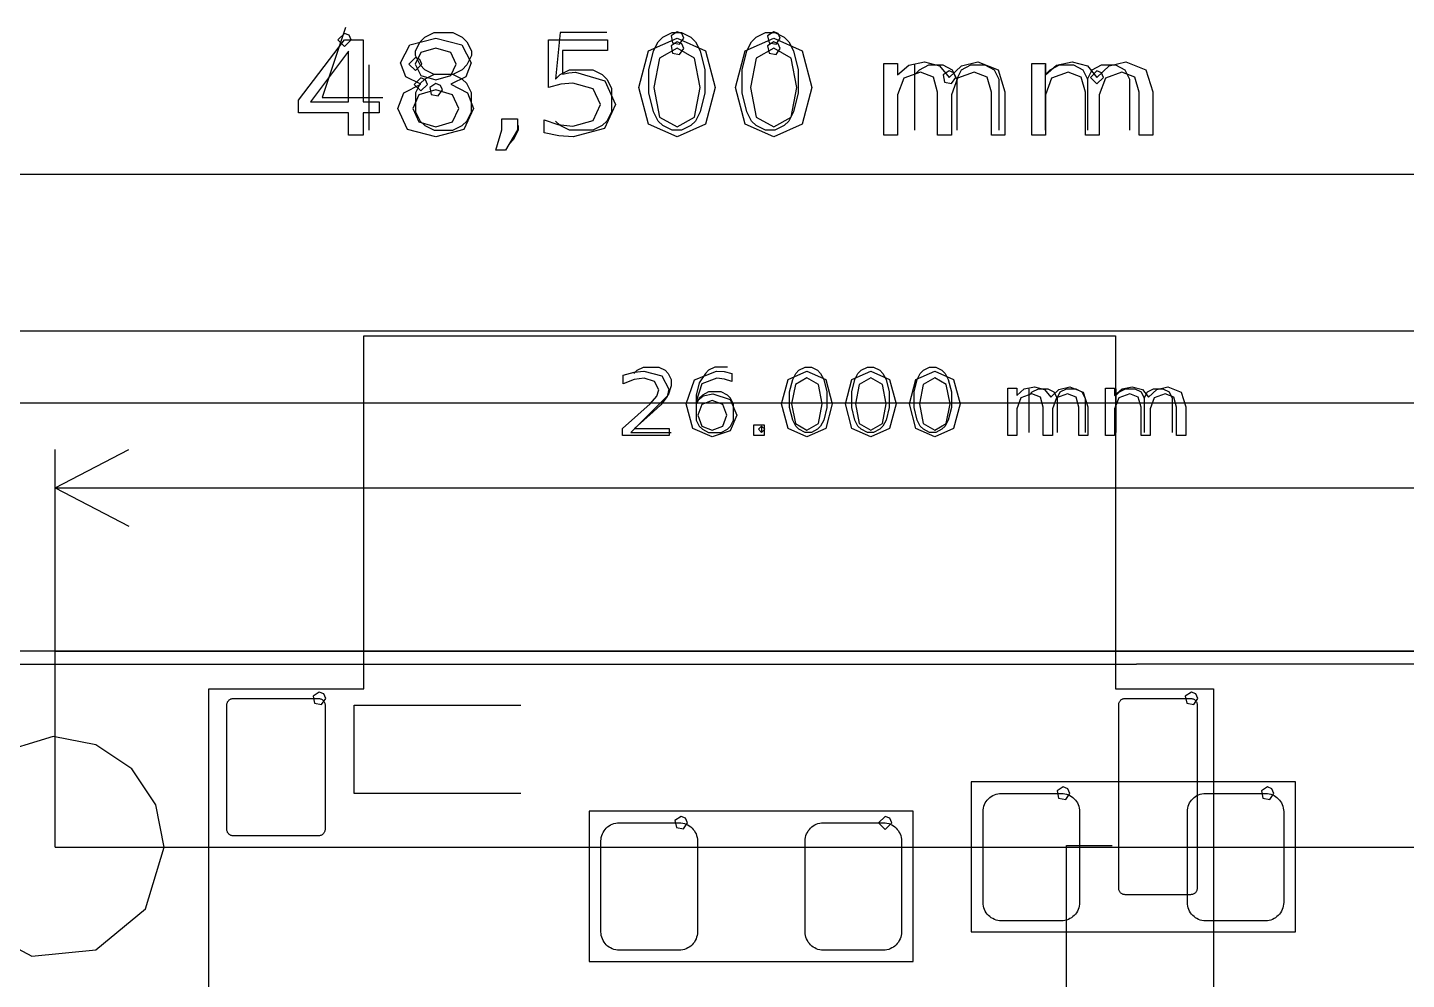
# Model space of a CAD drawing. Extents: x 114 to 258, y 8 to 198.
# Drawn here: x 220.57 to 241.68, y 182.98 to 197.55 of the extents above; entities that cross this region are included whole.
import ezdxf

# ---------------------------------------------------------------- set-up
doc = ezdxf.new("R2010")
doc.units = 0

msp = doc.modelspace()

# ---------------------------------------------------------------- linework, layer by layer
at = {"layer": 'Layer 1', "color": 7}
for points in [[(225.44024, 197.55338), (225.08464, 196.4815)], [(224.71888, 196.44086), (225.42246, 197.36542)], [(225.423984, 197.464252), (225.323984, 197.364252), (225.423984, 197.264252), (225.523984, 197.364252), (225.494695, 197.434962), (225.423984, 197.464252), (225.423984, 197.464252)], [(225.42246, 197.36542), (225.71202, 197.36542)], [(225.71202, 197.36542), (225.71202, 196.41546)], [(226.42322, 197.28922), (226.822, 197.39082)], [(226.51212, 197.19524), (226.58324, 197.33748)], [(226.58324, 197.33748), (226.65436, 197.4086)], [(226.65436, 197.4086), (226.79914, 197.47972)], [(226.79914, 197.47972), (227.08362, 197.47972)], [(226.822, 197.39082), (227.21824, 197.28922)], [(227.08362, 197.47972), (227.22586, 197.4086)], [(227.22586, 197.4086), (227.29698, 197.33748)], [(227.29698, 197.33748), (227.37064, 197.19524)], [(228.5492, 196.6339), (228.5492, 197.36542)], [(228.5492, 197.36542), (229.44836, 197.36542)], [(228.727, 197.47972), (228.65588, 196.76598)], [(229.44074, 197.47972), (228.727, 197.47972)], [(229.44836, 197.36542), (229.44836, 197.20032)], [(230.07828, 197.19778), (230.51516, 197.39082)], [(230.15448, 197.19524), (230.2256, 197.33748)], [(230.2256, 197.33748), (230.29926, 197.4086)], [(230.29926, 197.4086), (230.4415, 197.47972)], [(230.515922, 197.490617), (230.423534, 197.428885), (230.445211, 197.319906), (230.55419, 197.298229), (230.615922, 197.390617), (230.586633, 197.461328), (230.515922, 197.490617), (230.515922, 197.490617)], [(230.515922, 197.334356), (230.423534, 197.272624), (230.445211, 197.163645), (230.55419, 197.141968), (230.615922, 197.234356), (230.586633, 197.305067), (230.515922, 197.334356), (230.515922, 197.334356)], [(230.4415, 197.47972), (230.58374, 197.47972)], [(230.51516, 197.39082), (230.9495, 197.19778)], [(230.58374, 197.47972), (230.72598, 197.4086)], [(230.72598, 197.4086), (230.7971, 197.33748)], [(230.7971, 197.33748), (230.87076, 197.19524)], [(231.55656, 197.19778), (231.99344, 197.39082)], [(231.5845, 197.19524), (231.65562, 197.33748)], [(231.65562, 197.33748), (231.72674, 197.4086)], [(231.72674, 197.4086), (231.86898, 197.47972)], [(231.86898, 197.47972), (232.01376, 197.47972)], [(231.993694, 197.490617), (231.901306, 197.428885), (231.922983, 197.319906), (232.031962, 197.298229), (232.093694, 197.390617), (232.064405, 197.461328), (231.993694, 197.490617), (231.993694, 197.490617)], [(231.993694, 197.334356), (231.901306, 197.272624), (231.922983, 197.163645), (232.031962, 197.141968), (232.093694, 197.234356), (232.064405, 197.305067), (231.993694, 197.334356), (231.993694, 197.334356)], [(231.99344, 197.39082), (232.42778, 197.19778)], [(232.01376, 197.47972), (232.156, 197.4086)], [(232.156, 197.4086), (232.22712, 197.33748)], [(232.22712, 197.33748), (232.29824, 197.19524)], [(225.48342, 197.1927), (224.9043, 196.41546)], [(225.48342, 196.41546), (225.48342, 197.1927)], [(226.28098, 197.0149), (226.42322, 197.28922)], [(226.59086, 197.17238), (226.50704, 196.99458)], [(226.51212, 197.12412), (226.51212, 197.19524)], [(226.58324, 196.98188), (226.51212, 197.12412)], [(226.822, 197.23588), (226.59086, 197.17238)], [(227.0506, 197.17238), (226.822, 197.23588)], [(227.13442, 196.99458), (227.0506, 197.17238)], [(227.21824, 197.28922), (227.36302, 197.0149)], [(227.37064, 197.12412), (227.29698, 196.98188)], [(227.37064, 197.19524), (227.37064, 197.12412)], [(228.76002, 197.20032), (228.76002, 196.84218)], [(229.44836, 197.20032), (228.76002, 197.20032)], [(229.92842, 196.6339), (230.07828, 197.19778)], [(230.08336, 196.90822), (230.15448, 197.19524)], [(230.51516, 197.23588), (230.24846, 197.08602)], [(230.78186, 197.08602), (230.51516, 197.23588)], [(230.87076, 197.19524), (230.94188, 196.90822)], [(230.9495, 197.19778), (231.09936, 196.6339)], [(231.4067, 196.6339), (231.55656, 197.19778)], [(231.51338, 196.90822), (231.5845, 197.19524)], [(231.99344, 197.23588), (231.72674, 197.08602)], [(232.26014, 197.08602), (231.99344, 197.23588)], [(232.29824, 197.19524), (232.36936, 196.90822)], [(232.42778, 197.19778), (232.57764, 196.6339)], [(225.79838, 196.98188), (225.79838, 195.98112)], [(226.36226, 196.80154), (226.28098, 197.0149)], [(226.509326, 197.094123), (226.409326, 196.994123), (226.509326, 196.894123), (226.609326, 196.994123), (226.580037, 197.064834), (226.509326, 197.094123), (226.509326, 197.094123)], [(226.50704, 196.99458), (226.59086, 196.81932)], [(226.65436, 196.90822), (226.58324, 196.98188)], [(227.0506, 196.81932), (227.13442, 196.99458)], [(227.29698, 196.98188), (227.22586, 196.90822)], [(227.36302, 197.0149), (227.2792, 196.80154)], [(230.24846, 197.08602), (230.15956, 196.6339)], [(230.87076, 196.6339), (230.78186, 197.08602)], [(231.72674, 197.08602), (231.63784, 196.6339)], [(232.34904, 196.6339), (232.26014, 197.08602)], [(233.68, 197.0022), (233.89082, 197.0022)], [(233.68, 195.90746), (233.68, 197.0022)], [(233.89082, 197.0022), (233.89082, 196.83202)], [(233.89082, 196.83202), (234.061, 196.97934)], [(234.061, 196.97934), (234.29976, 197.0276)], [(234.15498, 195.98112), (234.15498, 196.98188)], [(234.2261, 196.90822), (234.37088, 196.98188)], [(234.29976, 197.0276), (234.53344, 196.96664)], [(234.37088, 196.98188), (234.58424, 196.98188)], [(234.53344, 196.96664), (234.67822, 196.79138)], [(234.58424, 196.98188), (234.72648, 196.90822)], [(234.67822, 196.79138), (234.86618, 196.96918)], [(234.86618, 196.96918), (235.12018, 197.0276)], [(234.86872, 196.90822), (235.0135, 196.98188)], [(235.0135, 196.98188), (235.22686, 196.98188)], [(235.12018, 197.0276), (235.42752, 196.90822)], [(235.22686, 196.98188), (235.3691, 196.90822)], [(235.94314, 197.0022), (236.15396, 197.0022)], [(235.94314, 195.90746), (235.94314, 197.0022)], [(236.15396, 197.0022), (236.15396, 196.83202)], [(236.15396, 196.83202), (236.32414, 196.97934)], [(236.1565, 195.98112), (236.1565, 196.98188)], [(236.22762, 196.90822), (236.36986, 196.98188)], [(236.32414, 196.97934), (236.56036, 197.0276)], [(236.36986, 196.98188), (236.58322, 196.98188)], [(236.56036, 197.0276), (236.79658, 196.96664)], [(236.58322, 196.98188), (236.728, 196.90822)], [(236.79658, 196.96664), (236.94136, 196.79138)], [(236.87024, 196.90822), (237.01248, 196.98188)], [(236.94136, 196.79138), (237.12678, 196.96918)], [(237.01248, 196.98188), (237.22584, 196.98188)], [(237.12678, 196.96918), (237.38332, 197.0276)], [(237.22584, 196.98188), (237.37062, 196.90822)], [(237.38332, 197.0276), (237.69066, 196.90822)], [(226.59086, 196.6847), (226.36226, 196.80154)], [(226.593146, 196.782617), (226.493146, 196.682617), (226.593146, 196.582617), (226.693146, 196.682617), (226.663857, 196.753328), (226.593146, 196.782617), (226.593146, 196.782617)], [(226.65436, 196.76598), (226.58324, 196.69486)], [(226.59086, 196.81932), (226.822, 196.75582)], [(226.79914, 196.8371), (226.65436, 196.90822)], [(226.79914, 196.8371), (226.65436, 196.76598)], [(226.822254, 196.698619), (226.729866, 196.636888), (226.751543, 196.527909), (226.860522, 196.506231), (226.922254, 196.598619), (226.892965, 196.66933), (226.822254, 196.698619), (226.822254, 196.698619)], [(227.08362, 196.8371), (226.79914, 196.8371)], [(226.822, 196.75582), (227.0506, 196.81932)], [(227.2792, 196.80154), (227.0506, 196.6847)], [(227.22586, 196.90822), (227.08362, 196.8371)], [(227.22586, 196.76598), (227.08362, 196.8371)], [(227.29698, 196.69486), (227.22586, 196.76598)], [(228.65588, 196.76598), (228.727, 196.8371)], [(228.727, 196.8371), (228.86924, 196.90822)], [(228.92004, 196.70502), (228.73462, 196.68724)], [(228.76002, 196.84218), (228.85908, 196.8625)], [(228.85908, 196.8625), (228.95814, 196.87012)], [(228.86924, 196.90822), (229.22738, 196.90822)], [(229.22992, 196.61612), (228.92004, 196.70502)], [(228.95814, 196.87012), (229.40772, 196.73804)], [(229.22738, 196.90822), (229.36962, 196.8371)], [(229.36962, 196.8371), (229.44074, 196.76598)], [(229.40772, 196.73804), (229.57282, 196.37482)], [(229.44074, 196.76598), (229.51186, 196.62374)], [(230.08336, 196.55262), (230.08336, 196.90822)], [(230.94188, 196.90822), (230.94188, 196.55262)], [(231.51338, 196.55262), (231.51338, 196.90822)], [(232.36936, 196.90822), (232.36936, 196.55262)], [(233.9848, 196.77868), (233.89082, 196.52468)], [(234.2388, 196.87012), (233.9848, 196.77868)], [(234.15498, 196.8371), (234.2261, 196.90822)], [(234.43946, 196.79646), (234.2388, 196.87012)], [(234.50296, 196.56278), (234.43946, 196.79646)], [(234.679236, 196.890034), (234.586848, 196.828302), (234.608525, 196.719323), (234.717504, 196.697646), (234.779236, 196.790034), (234.749947, 196.860745), (234.679236, 196.890034), (234.679236, 196.890034)], [(234.80776, 196.77868), (234.71378, 196.52468)], [(234.72648, 196.90822), (234.7976, 196.76598)], [(234.7976, 196.76598), (234.86872, 196.90822)], [(234.7976, 196.76598), (234.7976, 195.98112)], [(235.0643, 196.87012), (234.80776, 196.77868)], [(235.25988, 196.79646), (235.0643, 196.87012)], [(235.32592, 196.56278), (235.25988, 196.79646)], [(235.3691, 196.90822), (235.44022, 196.76598)], [(235.42752, 196.90822), (235.5342, 196.56786)], [(235.44022, 196.76598), (235.44022, 195.98112)], [(236.24794, 196.77868), (236.15396, 196.52468)], [(236.1565, 196.8371), (236.22762, 196.90822)], [(236.50194, 196.87012), (236.24794, 196.77868)], [(236.70006, 196.79646), (236.50194, 196.87012)], [(236.7661, 196.56278), (236.70006, 196.79646)], [(236.728, 196.90822), (236.79912, 196.76598)], [(236.79912, 196.76598), (236.87024, 196.90822)], [(236.79912, 196.76598), (236.79912, 195.98112)], [(236.941614, 196.890034), (236.841614, 196.790034), (236.941614, 196.690034), (237.041614, 196.790034), (237.012325, 196.860745), (236.941614, 196.890034), (236.941614, 196.890034)], [(237.0709, 196.77868), (236.97438, 196.52468)], [(237.3249, 196.87012), (237.0709, 196.77868)], [(237.52302, 196.79646), (237.3249, 196.87012)], [(237.37062, 196.90822), (237.44174, 196.76598)], [(237.44174, 196.76598), (237.44174, 195.98112)], [(237.58906, 196.56278), (237.52302, 196.79646)], [(237.69066, 196.90822), (237.79734, 196.56786)], [(226.24034, 196.3164), (226.33432, 196.55516)], [(226.33432, 196.55516), (226.59086, 196.6847)], [(226.56292, 196.52468), (226.47148, 196.3164)], [(226.58324, 196.69486), (226.51212, 196.55262)], [(226.51212, 196.55262), (226.51212, 196.2656)], [(226.822, 196.60088), (226.56292, 196.52468)], [(227.07854, 196.52468), (226.822, 196.60088)], [(227.0506, 196.6847), (227.30968, 196.55516)], [(227.17252, 196.3164), (227.07854, 196.52468)], [(227.37064, 196.55262), (227.29698, 196.69486)], [(227.30968, 196.55516), (227.40112, 196.3164)], [(227.37064, 196.2656), (227.37064, 196.55262)], [(228.73462, 196.68724), (228.5492, 196.6339)], [(229.34422, 196.37482), (229.22992, 196.61612)], [(229.51186, 196.62374), (229.51186, 196.2656)], [(230.07828, 196.07256), (229.92842, 196.6339)], [(230.15448, 196.2656), (230.08336, 196.55262)], [(230.15956, 196.6339), (230.24846, 196.18432)], [(230.78186, 196.18432), (230.87076, 196.6339)], [(230.94188, 196.55262), (230.87076, 196.2656)], [(231.09936, 196.6339), (230.9495, 196.07256)], [(231.55656, 196.07256), (231.4067, 196.6339)], [(231.5845, 196.2656), (231.51338, 196.55262)], [(231.63784, 196.6339), (231.72674, 196.18432)], [(232.26014, 196.18432), (232.34904, 196.6339)], [(232.36936, 196.55262), (232.29824, 196.2656)], [(232.57764, 196.6339), (232.42778, 196.07256)], [(233.89082, 196.52468), (233.89082, 195.90746)], [(234.50296, 195.90746), (234.50296, 196.56278)], [(234.71378, 196.52468), (234.71378, 195.90746)], [(235.32592, 195.90746), (235.32592, 196.56278)], [(235.5342, 196.56786), (235.5342, 195.90746)], [(236.15396, 196.52468), (236.15396, 195.90746)], [(236.7661, 195.90746), (236.7661, 196.56278)], [(236.97438, 196.52468), (236.97438, 195.90746)], [(237.58906, 195.90746), (237.58906, 196.56278)], [(237.79734, 196.56786), (237.79734, 195.90746)], [(224.71888, 196.25036), (224.71888, 196.44086)], [(224.9043, 196.41546), (225.48342, 196.41546)], [(225.08464, 196.4815), (226.01174, 196.4815)], [(225.71202, 196.41546), (225.95332, 196.41546)], [(225.95332, 196.41546), (225.95332, 196.25036)], [(226.3902, 195.99128), (226.24034, 196.3164)], [(226.47148, 196.3164), (226.56292, 196.11066)], [(227.07854, 196.11066), (227.17252, 196.3164)], [(227.40112, 196.3164), (227.25126, 195.99128)], [(229.22992, 196.13352), (229.34422, 196.37482)], [(229.57282, 196.37482), (229.40264, 196.00906)], [(225.48342, 196.25036), (224.71888, 196.25036)], [(225.48342, 195.90746), (225.48342, 196.25036)], [(225.71202, 196.25036), (225.71202, 195.90746)], [(225.95332, 196.25036), (225.71202, 196.25036)], [(226.51212, 196.2656), (226.58324, 196.12336)], [(226.56292, 196.11066), (226.822, 196.03446)], [(226.58324, 196.12336), (226.65436, 196.05224)], [(226.822, 196.03446), (227.07854, 196.11066)], [(227.22586, 196.05224), (227.29698, 196.12336)], [(227.29698, 196.12336), (227.37064, 196.2656)], [(227.83292, 195.98874), (227.83292, 196.15638)], [(227.83292, 196.15638), (228.07168, 196.15638)], [(228.07168, 196.15638), (228.07168, 195.98874)], [(228.47808, 196.14114), (228.6889, 196.06748)], [(228.47808, 195.94048), (228.47808, 196.14114)], [(228.727, 196.05224), (228.65588, 196.12336)], [(228.6889, 196.06748), (228.92004, 196.04462)], [(228.92004, 196.04462), (229.22992, 196.13352)], [(229.44074, 196.12336), (229.36962, 196.05224)], [(229.51186, 196.2656), (229.44074, 196.12336)], [(230.51516, 195.87952), (230.07828, 196.07256)], [(230.2256, 196.12336), (230.15448, 196.2656)], [(230.29926, 196.05224), (230.2256, 196.12336)], [(230.24846, 196.18432), (230.51516, 196.03446)], [(230.51516, 196.03446), (230.78186, 196.18432)], [(230.9495, 196.07256), (230.51516, 195.87952)], [(230.7971, 196.12336), (230.72598, 196.05224)], [(230.87076, 196.2656), (230.7971, 196.12336)], [(231.99344, 195.87952), (231.55656, 196.07256)], [(231.65562, 196.12336), (231.5845, 196.2656)], [(231.72674, 196.05224), (231.65562, 196.12336)], [(231.72674, 196.18432), (231.99344, 196.03446)], [(231.99344, 196.03446), (232.26014, 196.18432)], [(232.42778, 196.07256), (231.99344, 195.87952)], [(232.22712, 196.12336), (232.156, 196.05224)], [(232.29824, 196.2656), (232.22712, 196.12336)], [(225.71202, 195.90746), (225.48342, 195.90746)], [(226.822, 195.87952), (226.3902, 195.99128)], [(226.65436, 196.05224), (226.79914, 195.98112)], [(226.79914, 195.98112), (227.08362, 195.98112)], [(227.25126, 195.99128), (226.822, 195.87952)], [(227.08362, 195.98112), (227.22586, 196.05224)], [(227.73894, 195.67632), (227.83292, 195.98874)], [(228.07168, 195.98874), (227.88626, 195.67632)], [(228.08438, 195.98112), (228.01326, 195.83888)], [(228.08438, 196.05224), (228.08438, 195.98112)], [(228.70668, 195.89476), (228.47808, 195.94048)], [(228.92258, 195.87952), (228.70668, 195.89476)], [(228.86924, 195.98112), (228.727, 196.05224)], [(229.22738, 195.98112), (228.86924, 195.98112)], [(229.40264, 196.00906), (228.92258, 195.87952)], [(229.36962, 196.05224), (229.22738, 195.98112)], [(230.4415, 195.98112), (230.29926, 196.05224)], [(230.58374, 195.98112), (230.4415, 195.98112)], [(230.72598, 196.05224), (230.58374, 195.98112)], [(231.86898, 195.98112), (231.72674, 196.05224)], [(232.01376, 195.98112), (231.86898, 195.98112)], [(232.156, 196.05224), (232.01376, 195.98112)], [(233.89082, 195.90746), (233.68, 195.90746)], [(234.71378, 195.90746), (234.50296, 195.90746)], [(235.5342, 195.90746), (235.32592, 195.90746)], [(236.15396, 195.90746), (235.94314, 195.90746)], [(236.97438, 195.90746), (236.7661, 195.90746)], [(237.79734, 195.90746), (237.58906, 195.90746)], [(227.88626, 195.67632), (227.73894, 195.67632)], [(228.01326, 195.83888), (227.94214, 195.76522)], [(207.0481, 195.31056), (255.5494, 195.31056)], [(246.99976, 192.90772), (165.99916, 192.90772)], [(225.72218, 187.43402), (225.72218, 192.83406)], [(225.72218, 192.83406), (237.2233, 192.83406)], [(237.2233, 192.83406), (237.2233, 187.43402)], [(229.864166, 191.417688), (230.393298, 191.417688), (230.393298, 191.307011), (229.681781, 191.307011), (229.681781, 191.417688), (229.916703, 191.625371), (230.104338, 191.79399), (230.205661, 191.913782), (230.234935, 192.010787), (230.171887, 192.137089), (230.009019, 192.185917), (229.858161, 192.164433), (229.689287, 192.099329), (229.689287, 192.232141), (229.860412, 192.280318), (230.006017, 192.296594), (230.283718, 192.221073), (230.387294, 192.019251), (230.361025, 191.905318), (230.267208, 191.779016), (230.147871, 191.669641), (229.864166, 191.417688), (229.864166, 191.417688)], [(229.85476, 192.26002), (229.90302, 192.30828), (229.99954, 192.35654), (230.23576, 192.35654), (230.33228, 192.30828), (230.38054, 192.26002), (230.42626, 192.16604), (230.42626, 192.06952), (230.38054, 191.92728), (229.80904, 191.35578), (230.42626, 191.35578)], [(231.355496, 192.257532), (231.355496, 192.13774), (231.239913, 192.173547), (231.12508, 192.185917), (230.895413, 192.098027), (230.805347, 191.832402), (230.916427, 191.91899), (231.063533, 191.949589), (231.329977, 191.860396), (231.4283, 191.61886), (231.326225, 191.378626), (231.054529, 191.288131), (230.757313, 191.417037), (230.654487, 191.792037), (230.78058, 192.159224), (231.119075, 192.296594), (231.233909, 192.286828), (231.355496, 192.257532), (231.355496, 192.257532)], [(231.28478, 192.35654), (231.09428, 192.35654), (230.99776, 192.30828), (230.95204, 192.26002), (230.85552, 192.11778), (230.80726, 191.92728), (230.80726, 191.54628), (230.85552, 191.4523), (230.90378, 191.40404), (230.99776, 191.35578), (231.18826, 191.35578), (231.28478, 191.40404), (231.33304, 191.4523), (231.37876, 191.54628), (231.37876, 191.78504), (231.33304, 191.87902), (231.28478, 191.92728), (231.18826, 191.97554), (230.99776, 191.97554), (230.90378, 191.92728), (230.85552, 191.87902), (230.80726, 191.78504)], [(232.502329, 192.296594), (232.789786, 192.167037), (232.88961, 191.792037), (232.789786, 191.417037), (232.502329, 191.288131), (232.21412, 191.417037), (232.115048, 191.792037), (232.21412, 192.167037), (232.502329, 192.296594), (232.502329, 192.296594)], [(232.47604, 192.35654), (232.57002, 192.35654), (232.66654, 192.30828), (232.71226, 192.26002), (232.76052, 192.16604), (232.80878, 191.97554), (232.80878, 191.73678), (232.76052, 191.54628), (232.71226, 191.4523), (232.66654, 191.40404), (232.57002, 191.35578), (232.47604, 191.35578), (232.37952, 191.40404), (232.33126, 191.4523), (232.28554, 191.54628), (232.23728, 191.73678), (232.23728, 191.97554), (232.28554, 192.16604), (232.33126, 192.26002), (232.37952, 192.30828), (232.47604, 192.35654)], [(233.480287, 192.296594), (233.767747, 192.167037), (233.867569, 191.792037), (233.767747, 191.417037), (233.480287, 191.288131), (233.192079, 191.417037), (233.093006, 191.792037), (233.192079, 192.167037), (233.480287, 192.296594), (233.480287, 192.296594)], [(233.42854, 192.35654), (233.52252, 192.35654), (233.61904, 192.30828), (233.66476, 192.26002), (233.71302, 192.16604), (233.76128, 191.97554), (233.76128, 191.73678), (233.71302, 191.54628), (233.66476, 191.4523), (233.61904, 191.40404), (233.52252, 191.35578), (233.42854, 191.35578), (233.33202, 191.40404), (233.28376, 191.4523), (233.23804, 191.54628), (233.18978, 191.73678), (233.18978, 191.97554), (233.23804, 192.16604), (233.28376, 192.26002), (233.33202, 192.30828), (233.42854, 192.35654)], [(234.458248, 192.296594), (234.745705, 192.167037), (234.84553, 191.792037), (234.745705, 191.417037), (234.458248, 191.288131), (234.17004, 191.417037), (234.070967, 191.792037), (234.17004, 192.167037), (234.458248, 192.296594), (234.458248, 192.296594)], [(234.3785, 192.35654), (234.47502, 192.35654), (234.569, 192.30828), (234.61726, 192.26002), (234.66552, 192.16604), (234.71378, 191.97554), (234.71378, 191.73678), (234.66552, 191.54628), (234.61726, 191.4523), (234.569, 191.40404), (234.47502, 191.35578), (234.3785, 191.35578), (234.28452, 191.40404), (234.23626, 191.4523), (234.188, 191.54628), (234.14228, 191.73678), (234.14228, 191.97554), (234.188, 192.16604), (234.23626, 192.26002), (234.28452, 192.30828), (234.3785, 192.35654)], [(232.502329, 192.192428), (232.325951, 192.092167), (232.267407, 191.792037), (232.325951, 191.491907), (232.502329, 191.392298), (232.678707, 191.491907), (232.738, 191.792037), (232.678707, 192.092167), (232.502329, 192.192428), (232.502329, 192.192428)], [(233.480287, 192.192428), (233.30391, 192.092167), (233.245368, 191.792037), (233.30391, 191.491907), (233.480287, 191.392298), (233.656665, 191.491907), (233.715959, 191.792037), (233.656665, 192.092167), (233.480287, 192.192428), (233.480287, 192.192428)], [(234.458248, 192.192428), (234.281871, 192.092167), (234.223326, 191.792037), (234.281871, 191.491907), (234.458248, 191.392298), (234.634626, 191.491907), (234.69392, 191.792037), (234.634626, 192.092167), (234.458248, 192.192428), (234.458248, 192.192428)], [(231.054529, 191.845423), (230.892411, 191.784876), (230.833117, 191.61886), (230.892411, 191.452845), (231.054529, 191.392298), (231.215895, 191.452845), (231.275938, 191.61886), (231.215895, 191.784876), (231.054529, 191.845423), (231.054529, 191.845423)], [(236.235537, 191.896204), (236.359377, 192.015344), (236.529001, 192.053756), (236.731647, 191.973678), (236.802948, 191.747115), (236.802948, 191.307011), (236.664099, 191.307011), (236.664099, 191.743209), (236.621317, 191.898808), (236.490723, 191.949589), (236.3211, 191.88774), (236.258804, 191.719121), (236.258804, 191.307011), (236.119954, 191.307011), (236.119954, 191.743209), (236.077173, 191.898808), (235.945075, 191.949589), (235.776955, 191.887089), (235.714659, 191.719121), (235.714659, 191.307011), (235.575808, 191.307011), (235.575808, 192.036178), (235.714659, 192.036178), (235.714659, 191.922896), (235.827992, 192.021855), (235.984854, 192.053756), (236.140219, 192.013391), (236.235537, 191.896204), (236.235537, 191.896204)], [(235.9025, 191.35578), (235.9025, 192.0238)], [(235.9025, 191.92728), (235.95076, 191.97554), (236.04728, 192.0238), (236.18952, 192.0238), (236.2835, 191.97554), (236.33176, 191.87902), (236.33176, 191.35578)], [(236.33176, 191.87902), (236.38002, 191.97554), (236.474, 192.0238), (236.61878, 192.0238), (236.71276, 191.97554), (236.76102, 191.87902), (236.76102, 191.35578)], [(237.732872, 191.896204), (237.856712, 192.015344), (238.026336, 192.053756), (238.228983, 191.973678), (238.300285, 191.747115), (238.300285, 191.307011), (238.161434, 191.307011), (238.161434, 191.743209), (238.118653, 191.898808), (237.988058, 191.949589), (237.818435, 191.88774), (237.756141, 191.719121), (237.756141, 191.307011), (237.61729, 191.307011), (237.61729, 191.743209), (237.574508, 191.898808), (237.442413, 191.949589), (237.274291, 191.887089), (237.211994, 191.719121), (237.211994, 191.307011), (237.073145, 191.307011), (237.073145, 192.036178), (237.211994, 192.036178), (237.211994, 191.922896), (237.325327, 192.021855), (237.482192, 192.053756), (237.637554, 192.013391), (237.732872, 191.896204), (237.732872, 191.896204)], [(237.236, 191.35578), (237.236, 192.0238)], [(237.236, 191.92728), (237.28426, 191.97554), (237.38078, 192.0238), (237.52302, 192.0238), (237.617, 191.97554), (237.66526, 191.87902), (237.66526, 191.35578)], [(237.66526, 191.87902), (237.71352, 191.97554), (237.8075, 192.0238), (237.95228, 192.0238), (238.04626, 191.97554), (238.09452, 191.87902), (238.09452, 191.35578)], [(113.54816, 191.81044), (256.54762, 191.81044)], [(231.689488, 191.472376), (231.847855, 191.472376), (231.847855, 191.307011), (231.689488, 191.307011), (231.689488, 191.472376)], [(231.80802, 191.4523), (231.85628, 191.40404), (231.80802, 191.35578), (231.75976, 191.40404), (231.80802, 191.4523), (231.80802, 191.35578)], [(220.99778, 185.00832), (220.99778, 191.09416)], [(220.99778, 190.50742), (222.12554, 191.09416)], [(220.99778, 190.50742), (246.99976, 190.50742)], [(220.99778, 190.50742), (222.12554, 189.92068)], [(244.99824, 188.00806), (167.99814, 188.00806)], [(220.99778, 188.00806), (256.48412, 188.00806)], [(136.54786, 187.80994), (237.54842, 187.80994)], [(256.54762, 187.80994), (237.54842, 187.80994)], [(223.34728, 170.13408), (223.34728, 187.43402)], [(223.34728, 187.43402), (225.72218, 187.43402)], [(237.2233, 187.43402), (238.72444, 187.43402)], [(238.72444, 187.43402), (238.72444, 170.13408)], [(223.62414, 187.20288), (223.62668, 187.21304)], [(223.62414, 187.19272), (223.62414, 187.20288)], [(223.62668, 187.21304), (223.63176, 187.22066)], [(223.63176, 187.22066), (223.6343, 187.23082)], [(223.6343, 187.23082), (223.63938, 187.23844)], [(223.63938, 187.23844), (223.647, 187.24606)], [(223.647, 187.24606), (223.65208, 187.25368)], [(223.65208, 187.25368), (223.6597, 187.2613)], [(223.6597, 187.2613), (223.66732, 187.26638)], [(223.66732, 187.26638), (223.67748, 187.27146)], [(223.67748, 187.27146), (223.6851, 187.27654)], [(223.6851, 187.27654), (223.69526, 187.27908)], [(223.69526, 187.27908), (223.70542, 187.28162)], [(223.70542, 187.28162), (223.71558, 187.28416)], [(223.71558, 187.28416), (223.72574, 187.28416)], [(223.72574, 187.28416), (225.02622, 187.28416)], [(225.03638, 187.382738), (224.943992, 187.321006), (224.965669, 187.212027), (225.074648, 187.19035), (225.13638, 187.282738), (225.107091, 187.353448), (225.03638, 187.382738), (225.03638, 187.382738)], [(225.02622, 187.28416), (225.03638, 187.28416)], [(225.03638, 187.28416), (225.044, 187.28162)], [(225.044, 187.28162), (225.05416, 187.27908)], [(225.05416, 187.27908), (225.06432, 187.27654)], [(225.06432, 187.27654), (225.07448, 187.27146)], [(225.07448, 187.27146), (225.0821, 187.26638)], [(225.0821, 187.26638), (225.08972, 187.2613)], [(225.08972, 187.2613), (225.09734, 187.25368)], [(225.09734, 187.25368), (225.10496, 187.24606)], [(225.10496, 187.24606), (225.11004, 187.23844)], [(225.11004, 187.23844), (225.11512, 187.23082)], [(225.11512, 187.23082), (225.1202, 187.22066)], [(225.1202, 187.22066), (225.12274, 187.21304)], [(225.12274, 187.21304), (225.12528, 187.20288)], [(225.12528, 187.20288), (225.12782, 187.19272)], [(237.2741, 187.20288), (237.27664, 187.21304)], [(237.2741, 187.19272), (237.2741, 187.20288)], [(237.27664, 187.21304), (237.28172, 187.22066)], [(237.28172, 187.22066), (237.28426, 187.23082)], [(237.28426, 187.23082), (237.28934, 187.23844)], [(237.28934, 187.23844), (237.29696, 187.24606)], [(237.29696, 187.24606), (237.30204, 187.25368)], [(237.30204, 187.25368), (237.30966, 187.2613)], [(237.30966, 187.2613), (237.31728, 187.26638)], [(237.31728, 187.26638), (237.32744, 187.27146)], [(237.32744, 187.27146), (237.33506, 187.27654)], [(237.33506, 187.27654), (237.34522, 187.27908)], [(237.34522, 187.27908), (237.35538, 187.28162)], [(237.35538, 187.28162), (237.36554, 187.28416)], [(237.36554, 187.28416), (237.3757, 187.28416)], [(237.3757, 187.28416), (238.37392, 187.28416)], [(238.386366, 187.382738), (238.293978, 187.321006), (238.315655, 187.212027), (238.424634, 187.19035), (238.486366, 187.282738), (238.457077, 187.353448), (238.386366, 187.382738), (238.386366, 187.382738)], [(238.37392, 187.28416), (238.38408, 187.28416)], [(238.38408, 187.28416), (238.39424, 187.28162)], [(238.39424, 187.28162), (238.4044, 187.27908)], [(238.4044, 187.27908), (238.41456, 187.27654)], [(238.41456, 187.27654), (238.42218, 187.27146)], [(238.42218, 187.27146), (238.43234, 187.26638)], [(238.43234, 187.26638), (238.43996, 187.2613)], [(238.43996, 187.2613), (238.44758, 187.25368)], [(238.44758, 187.25368), (238.4552, 187.24606)], [(238.4552, 187.24606), (238.46028, 187.23844)], [(238.46028, 187.23844), (238.46536, 187.23082)], [(238.46536, 187.23082), (238.47044, 187.22066)], [(238.47044, 187.22066), (238.47298, 187.21304)], [(238.47298, 187.21304), (238.47552, 187.20288)], [(238.47552, 187.20288), (238.47552, 187.19272)], [(223.62414, 187.18256), (223.62414, 187.19272)], [(223.62414, 185.28264), (223.62414, 187.18256)], [(225.12782, 187.19272), (225.12782, 187.18256)], [(225.12782, 187.18256), (225.12782, 185.28264)], [(225.57486, 187.18256), (228.12502, 187.18256)], [(225.57486, 185.83128), (225.57486, 187.18256)], [(237.2741, 187.18256), (237.2741, 187.19272)], [(237.2741, 184.38348), (237.2741, 187.18256)], [(238.47552, 187.19272), (238.47806, 187.18256)], [(238.47806, 187.18256), (238.47806, 184.38348)], [(220.967808, 186.704791), (220.024565, 186.418662), (219.399253, 185.656716), (219.302639, 184.675776), (219.767288, 183.806479), (220.636585, 183.34183), (221.617525, 183.438444), (222.37947, 184.063757), (222.6656, 185.006999), (222.536363, 185.656716), (222.168328, 186.207519), (221.617525, 186.575554), (220.967808, 186.704791), (220.967808, 186.704791)], [(239.9792, 186.00908), (235.01858, 186.00908)], [(235.01858, 186.00908), (235.01858, 183.71038)], [(239.9792, 183.71038), (239.9792, 186.00908)], [(228.12502, 185.83128), (225.57486, 185.83128)], [(235.24718, 185.70936), (235.26242, 185.72968)], [(235.26242, 185.72968), (235.28274, 185.75)], [(235.28274, 185.75), (235.30306, 185.77032)], [(235.30306, 185.77032), (235.32338, 185.78556)], [(235.32338, 185.78556), (235.34624, 185.8008)], [(235.34624, 185.8008), (235.37164, 185.81096)], [(235.37164, 185.81096), (235.39704, 185.82112)], [(235.39704, 185.82112), (235.42498, 185.8262)], [(235.42498, 185.8262), (235.45038, 185.83128)], [(235.45038, 185.83128), (235.47832, 185.83128)], [(235.47832, 185.83128), (236.3978, 185.83128)], [(236.425232, 185.929908), (236.332844, 185.868177), (236.354521, 185.759198), (236.4635, 185.73752), (236.525232, 185.829908), (236.495943, 185.900619), (236.425232, 185.929908), (236.425232, 185.929908)], [(236.3978, 185.83128), (236.4232, 185.83128)], [(236.4232, 185.83128), (236.45114, 185.8262)], [(236.45114, 185.8262), (236.47654, 185.82112)], [(236.47654, 185.82112), (236.50448, 185.81096)], [(236.50448, 185.81096), (236.52734, 185.8008)], [(236.52734, 185.8008), (236.5502, 185.78556)], [(236.5502, 185.78556), (236.57306, 185.77032)], [(236.57306, 185.77032), (236.59338, 185.75)], [(236.59338, 185.75), (236.61116, 185.72968)], [(236.61116, 185.72968), (236.62894, 185.70936)], [(238.37138, 185.70936), (238.38916, 185.72968)], [(238.38916, 185.72968), (238.40694, 185.75)], [(238.40694, 185.75), (238.42726, 185.77032)], [(238.42726, 185.77032), (238.44758, 185.78556)], [(238.44758, 185.78556), (238.47298, 185.8008)], [(238.47298, 185.8008), (238.49584, 185.81096)], [(238.49584, 185.81096), (238.52378, 185.82112)], [(238.52378, 185.82112), (238.54918, 185.8262)], [(238.54918, 185.8262), (238.57712, 185.83128)], [(238.57712, 185.83128), (238.60252, 185.83128)], [(238.60252, 185.83128), (239.522, 185.83128)], [(239.550194, 185.929908), (239.457806, 185.868177), (239.479483, 185.759198), (239.588462, 185.73752), (239.650194, 185.829908), (239.620905, 185.900619), (239.550194, 185.929908), (239.550194, 185.929908)], [(239.522, 185.83128), (239.54994, 185.83128)], [(239.54994, 185.83128), (239.57534, 185.8262)], [(239.57534, 185.8262), (239.60328, 185.82112)], [(239.60328, 185.82112), (239.62868, 185.81096)], [(239.62868, 185.81096), (239.65408, 185.8008)], [(239.65408, 185.8008), (239.67694, 185.78556)], [(239.67694, 185.78556), (239.69726, 185.77032)], [(239.69726, 185.77032), (239.71758, 185.75)], [(239.71758, 185.75), (239.7379, 185.72968)], [(239.7379, 185.72968), (239.75314, 185.70936)], [(234.12704, 185.5595), (229.16896, 185.5595)], [(229.16896, 185.5595), (229.16896, 183.25826)], [(234.12704, 183.25826), (234.12704, 185.5595)], [(235.19892, 185.55442), (235.20146, 185.58236)], [(235.19892, 184.15996), (235.19892, 185.55442)], [(235.20146, 185.58236), (235.20654, 185.60776)], [(235.20654, 185.60776), (235.21162, 185.6357)], [(235.21162, 185.6357), (235.22178, 185.6611)], [(235.22178, 185.6611), (235.23194, 185.6865)], [(235.23194, 185.6865), (235.24718, 185.70936)], [(236.62894, 185.70936), (236.64164, 185.6865)], [(236.64164, 185.6865), (236.65434, 185.6611)], [(236.65434, 185.6611), (236.66196, 185.6357)], [(236.66196, 185.6357), (236.66958, 185.60776)], [(236.66958, 185.60776), (236.67466, 185.58236)], [(236.67466, 185.58236), (236.67466, 185.55442)], [(236.67466, 185.55442), (236.67466, 184.15996)], [(238.32566, 185.58236), (238.33074, 185.60776)], [(238.32566, 185.55442), (238.32566, 185.58236)], [(238.32566, 184.15996), (238.32566, 185.55442)], [(238.33074, 185.60776), (238.33836, 185.6357)], [(238.33836, 185.6357), (238.34598, 185.6611)], [(238.34598, 185.6611), (238.35868, 185.6865)], [(238.35868, 185.6865), (238.37138, 185.70936)], [(239.75314, 185.70936), (239.76838, 185.6865)], [(239.76838, 185.6865), (239.77854, 185.6611)], [(239.77854, 185.6611), (239.7887, 185.6357)], [(239.7887, 185.6357), (239.79378, 185.60776)], [(239.79378, 185.60776), (239.79886, 185.58236)], [(239.79886, 185.58236), (239.8014, 185.55442)], [(239.8014, 185.55442), (239.8014, 184.15996)], [(229.43058, 185.30042), (229.4509, 185.3182)], [(229.4509, 185.3182), (229.47376, 185.33598)], [(229.47376, 185.33598), (229.49662, 185.34868)], [(229.49662, 185.34868), (229.52202, 185.36138)], [(229.52202, 185.36138), (229.54742, 185.37154)], [(229.54742, 185.37154), (229.57536, 185.37662)], [(229.57536, 185.37662), (229.60076, 185.3817)], [(229.60076, 185.3817), (229.6287, 185.3817)], [(229.6287, 185.3817), (230.54564, 185.3817)], [(230.575358, 185.479897), (230.48297, 185.418165), (230.504647, 185.309186), (230.613626, 185.287509), (230.675358, 185.379897), (230.646069, 185.450607), (230.575358, 185.479897), (230.575358, 185.479897)], [(230.54564, 185.3817), (230.57358, 185.3817)], [(230.57358, 185.3817), (230.60152, 185.37662)], [(230.60152, 185.37662), (230.62692, 185.37154)], [(230.62692, 185.37154), (230.65232, 185.36138)], [(230.65232, 185.36138), (230.67772, 185.34868)], [(230.67772, 185.34868), (230.70058, 185.33598)], [(230.70058, 185.33598), (230.72344, 185.3182)], [(230.72344, 185.3182), (230.74376, 185.30042)], [(232.55732, 185.30042), (232.57764, 185.3182)], [(232.57764, 185.3182), (232.59796, 185.33598)], [(232.59796, 185.33598), (232.62336, 185.34868)], [(232.62336, 185.34868), (232.64622, 185.36138)], [(232.64622, 185.36138), (232.67162, 185.37154)], [(232.67162, 185.37154), (232.69956, 185.37662)], [(232.69956, 185.37662), (232.72496, 185.3817)], [(232.72496, 185.3817), (232.7529, 185.3817)], [(232.7529, 185.3817), (233.67238, 185.3817)], [(233.70032, 185.479897), (233.60032, 185.379897), (233.70032, 185.279897), (233.80032, 185.379897), (233.771031, 185.450607), (233.70032, 185.479897), (233.70032, 185.479897)], [(233.67238, 185.3817), (233.70032, 185.3817)], [(233.70032, 185.3817), (233.72572, 185.37662)], [(233.72572, 185.37662), (233.75366, 185.37154)], [(233.75366, 185.37154), (233.77906, 185.36138)], [(233.77906, 185.36138), (233.80192, 185.34868)], [(233.80192, 185.34868), (233.82732, 185.33598)], [(233.82732, 185.33598), (233.84764, 185.3182)], [(233.84764, 185.3182), (233.86796, 185.30042)], [(223.62414, 185.27248), (223.62414, 185.28264)], [(223.62414, 185.26232), (223.62414, 185.27248)], [(223.62668, 185.25216), (223.62414, 185.26232)], [(223.63176, 185.24454), (223.62668, 185.25216)], [(223.6343, 185.23438), (223.63176, 185.24454)], [(223.63938, 185.22676), (223.6343, 185.23438)], [(223.647, 185.2166), (223.63938, 185.22676)], [(223.65208, 185.21152), (223.647, 185.2166)], [(223.6597, 185.2039), (223.65208, 185.21152)], [(223.66732, 185.19882), (223.6597, 185.2039)], [(223.67748, 185.19374), (223.66732, 185.19882)], [(223.6851, 185.18866), (223.67748, 185.19374)], [(223.69526, 185.18612), (223.6851, 185.18866)], [(223.70542, 185.18358), (223.69526, 185.18612)], [(223.71558, 185.18104), (223.70542, 185.18358)], [(223.72574, 185.18104), (223.71558, 185.18104)], [(225.02622, 185.18104), (223.72574, 185.18104)], [(225.03638, 185.18104), (225.02622, 185.18104)], [(225.044, 185.18358), (225.03638, 185.18104)], [(225.05416, 185.18612), (225.044, 185.18358)], [(225.06432, 185.18866), (225.05416, 185.18612)], [(225.07448, 185.19374), (225.06432, 185.18866)], [(225.0821, 185.19882), (225.07448, 185.19374)], [(225.08972, 185.2039), (225.0821, 185.19882)], [(225.09734, 185.21152), (225.08972, 185.2039)], [(225.10496, 185.2166), (225.09734, 185.21152)], [(225.11004, 185.22676), (225.10496, 185.2166)], [(225.11512, 185.23438), (225.11004, 185.22676)], [(225.1202, 185.24454), (225.11512, 185.23438)], [(225.12274, 185.25216), (225.1202, 185.24454)], [(225.12528, 185.26232), (225.12274, 185.25216)], [(225.12782, 185.27248), (225.12528, 185.26232)], [(225.12782, 185.28264), (225.12782, 185.27248)], [(229.3493, 185.10484), (229.35184, 185.13024)], [(229.3493, 183.71038), (229.3493, 185.10484)], [(229.35184, 185.13024), (229.35438, 185.15818)], [(229.35438, 185.15818), (229.362, 185.18612)], [(229.362, 185.18612), (229.37216, 185.21152)], [(229.37216, 185.21152), (229.38232, 185.23438)], [(229.38232, 185.23438), (229.39756, 185.25978)], [(229.39756, 185.25978), (229.4128, 185.2801)], [(229.4128, 185.2801), (229.43058, 185.30042)], [(230.74376, 185.30042), (230.76154, 185.2801)], [(230.76154, 185.2801), (230.77932, 185.25978)], [(230.77932, 185.25978), (230.79202, 185.23438)], [(230.79202, 185.23438), (230.80472, 185.21152)], [(230.80472, 185.21152), (230.81234, 185.18612)], [(230.81234, 185.18612), (230.81996, 185.15818)], [(230.81996, 185.15818), (230.82504, 185.13024)], [(230.82504, 185.13024), (230.82504, 185.10484)], [(230.82504, 185.10484), (230.82504, 183.71038)], [(232.47604, 185.13024), (232.48112, 185.15818)], [(232.47604, 185.10484), (232.47604, 185.13024)], [(232.47604, 183.71038), (232.47604, 185.10484)], [(232.48112, 185.15818), (232.4862, 185.18612)], [(232.4862, 185.18612), (232.49636, 185.21152)], [(232.49636, 185.21152), (232.50906, 185.23438)], [(232.50906, 185.23438), (232.52176, 185.25978)], [(232.52176, 185.25978), (232.53954, 185.2801)], [(232.53954, 185.2801), (232.55732, 185.30042)], [(233.86796, 185.30042), (233.88574, 185.2801)], [(233.88574, 185.2801), (233.90352, 185.25978)], [(233.90352, 185.25978), (233.91622, 185.23438)], [(233.91622, 185.23438), (233.92892, 185.21152)], [(233.92892, 185.21152), (233.93908, 185.18612)], [(233.93908, 185.18612), (233.94416, 185.15818)], [(233.94416, 185.15818), (233.94924, 185.13024)], [(233.94924, 185.13024), (233.94924, 185.10484)], [(233.94924, 185.10484), (233.94924, 183.71038)], [(220.99778, 185.00832), (256.48412, 185.00832)], [(236.474, 185.03372), (237.17504, 185.03372)], [(236.474, 177.4315), (236.474, 185.03372)], [(237.2741, 184.37332), (237.2741, 184.38348)], [(237.2741, 184.36316), (237.2741, 184.37332)], [(237.27664, 184.353), (237.2741, 184.36316)], [(237.28172, 184.34284), (237.27664, 184.353)], [(237.28426, 184.33522), (237.28172, 184.34284)], [(237.28934, 184.32506), (237.28426, 184.33522)], [(237.29696, 184.31744), (237.28934, 184.32506)], [(237.30204, 184.30982), (237.29696, 184.31744)], [(237.30966, 184.30474), (237.30204, 184.30982)], [(237.31728, 184.29712), (237.30966, 184.30474)], [(237.32744, 184.29204), (237.31728, 184.29712)], [(237.33506, 184.2895), (237.32744, 184.29204)], [(237.34522, 184.28442), (237.33506, 184.2895)], [(237.35538, 184.28188), (237.34522, 184.28442)], [(237.36554, 184.28188), (237.35538, 184.28188)], [(237.3757, 184.27934), (237.36554, 184.28188)], [(238.37392, 184.27934), (237.3757, 184.27934)], [(238.38408, 184.28188), (238.37392, 184.27934)], [(238.39424, 184.28188), (238.38408, 184.28188)], [(238.4044, 184.28442), (238.39424, 184.28188)], [(238.41456, 184.2895), (238.4044, 184.28442)], [(238.42218, 184.29204), (238.41456, 184.2895)], [(238.43234, 184.29712), (238.42218, 184.29204)], [(238.43996, 184.30474), (238.43234, 184.29712)], [(238.44758, 184.30982), (238.43996, 184.30474)], [(238.4552, 184.31744), (238.44758, 184.30982)], [(238.46028, 184.32506), (238.4552, 184.31744)], [(238.46536, 184.33522), (238.46028, 184.32506)], [(238.47044, 184.34284), (238.46536, 184.33522)], [(238.47298, 184.353), (238.47044, 184.34284)], [(238.47552, 184.36316), (238.47298, 184.353)], [(238.47806, 184.38348), (238.47552, 184.37332)], [(238.47552, 184.37332), (238.47552, 184.36316)], [(235.20146, 184.13456), (235.19892, 184.15996)], [(235.20654, 184.10662), (235.20146, 184.13456)], [(235.21162, 184.08122), (235.20654, 184.10662)], [(235.22178, 184.05328), (235.21162, 184.08122)], [(235.23194, 184.03042), (235.22178, 184.05328)], [(236.65434, 184.05328), (236.64164, 184.03042)], [(236.66196, 184.08122), (236.65434, 184.05328)], [(236.66958, 184.10662), (236.66196, 184.08122)], [(236.67466, 184.13456), (236.66958, 184.10662)], [(236.67466, 184.15996), (236.67466, 184.13456)], [(238.32566, 184.13456), (238.32566, 184.15996)], [(238.33074, 184.10662), (238.32566, 184.13456)], [(238.33836, 184.08122), (238.33074, 184.10662)], [(238.34598, 184.05328), (238.33836, 184.08122)], [(238.35868, 184.03042), (238.34598, 184.05328)], [(239.77854, 184.05328), (239.76838, 184.03042)], [(239.7887, 184.08122), (239.77854, 184.05328)], [(239.79378, 184.10662), (239.7887, 184.08122)], [(239.79886, 184.13456), (239.79378, 184.10662)], [(239.8014, 184.15996), (239.79886, 184.13456)], [(235.24718, 184.00502), (235.23194, 184.03042)], [(235.26242, 183.9847), (235.24718, 184.00502)], [(235.28274, 183.96438), (235.26242, 183.9847)], [(235.30306, 183.9466), (235.28274, 183.96438)], [(235.32338, 183.92882), (235.30306, 183.9466)], [(235.34624, 183.91612), (235.32338, 183.92882)], [(235.37164, 183.90342), (235.34624, 183.91612)], [(235.39704, 183.89326), (235.37164, 183.90342)], [(235.42498, 183.88818), (235.39704, 183.89326)], [(235.45038, 183.8831), (235.42498, 183.88818)], [(235.47832, 183.8831), (235.45038, 183.8831)], [(236.3978, 183.8831), (235.47832, 183.8831)], [(236.4232, 183.8831), (236.3978, 183.8831)], [(236.45114, 183.88818), (236.4232, 183.8831)], [(236.47654, 183.89326), (236.45114, 183.88818)], [(236.50448, 183.90342), (236.47654, 183.89326)], [(236.52734, 183.91612), (236.50448, 183.90342)], [(236.5502, 183.92882), (236.52734, 183.91612)], [(236.57306, 183.9466), (236.5502, 183.92882)], [(236.59338, 183.96438), (236.57306, 183.9466)], [(236.61116, 183.9847), (236.59338, 183.96438)], [(236.62894, 184.00502), (236.61116, 183.9847)], [(236.64164, 184.03042), (236.62894, 184.00502)], [(238.37138, 184.00502), (238.35868, 184.03042)], [(238.38916, 183.9847), (238.37138, 184.00502)], [(238.40694, 183.96438), (238.38916, 183.9847)], [(238.42726, 183.9466), (238.40694, 183.96438)], [(238.44758, 183.92882), (238.42726, 183.9466)], [(238.47298, 183.91612), (238.44758, 183.92882)], [(238.49584, 183.90342), (238.47298, 183.91612)], [(238.52378, 183.89326), (238.49584, 183.90342)], [(238.54918, 183.88818), (238.52378, 183.89326)], [(238.57712, 183.8831), (238.54918, 183.88818)], [(238.60252, 183.8831), (238.57712, 183.8831)], [(239.522, 183.8831), (238.60252, 183.8831)], [(239.54994, 183.8831), (239.522, 183.8831)], [(239.57534, 183.88818), (239.54994, 183.8831)], [(239.60328, 183.89326), (239.57534, 183.88818)], [(239.62868, 183.90342), (239.60328, 183.89326)], [(239.65408, 183.91612), (239.62868, 183.90342)], [(239.67694, 183.92882), (239.65408, 183.91612)], [(239.69726, 183.9466), (239.67694, 183.92882)], [(239.71758, 183.96438), (239.69726, 183.9466)], [(239.7379, 183.9847), (239.71758, 183.96438)], [(239.75314, 184.00502), (239.7379, 183.9847)], [(239.76838, 184.03042), (239.75314, 184.00502)], [(229.35184, 183.68244), (229.3493, 183.71038)], [(229.35438, 183.65704), (229.35184, 183.68244)], [(229.362, 183.6291), (229.35438, 183.65704)], [(229.37216, 183.6037), (229.362, 183.6291)], [(230.81234, 183.6291), (230.80472, 183.6037)], [(230.81996, 183.65704), (230.81234, 183.6291)], [(230.82504, 183.68244), (230.81996, 183.65704)], [(230.82504, 183.71038), (230.82504, 183.68244)], [(232.47604, 183.68244), (232.47604, 183.71038)], [(232.48112, 183.65704), (232.47604, 183.68244)], [(232.4862, 183.6291), (232.48112, 183.65704)], [(232.49636, 183.6037), (232.4862, 183.6291)], [(233.93908, 183.6291), (233.92892, 183.6037)], [(233.94416, 183.65704), (233.93908, 183.6291)], [(233.94924, 183.68244), (233.94416, 183.65704)], [(233.94924, 183.71038), (233.94924, 183.68244)], [(235.01858, 183.71038), (239.9792, 183.71038)], [(229.38232, 183.58084), (229.37216, 183.6037)], [(229.39756, 183.55544), (229.38232, 183.58084)], [(229.4128, 183.53512), (229.39756, 183.55544)], [(229.43058, 183.5148), (229.4128, 183.53512)], [(229.4509, 183.49448), (229.43058, 183.5148)], [(229.47376, 183.47924), (229.4509, 183.49448)], [(229.49662, 183.46654), (229.47376, 183.47924)], [(229.52202, 183.45384), (229.49662, 183.46654)], [(229.54742, 183.44368), (229.52202, 183.45384)], [(229.57536, 183.4386), (229.54742, 183.44368)], [(229.60076, 183.43352), (229.57536, 183.4386)], [(229.6287, 183.43352), (229.60076, 183.43352)], [(230.54564, 183.43352), (229.6287, 183.43352)], [(230.57358, 183.43352), (230.54564, 183.43352)], [(230.60152, 183.4386), (230.57358, 183.43352)], [(230.62692, 183.44368), (230.60152, 183.4386)], [(230.65232, 183.45384), (230.62692, 183.44368)], [(230.67772, 183.46654), (230.65232, 183.45384)], [(230.70058, 183.47924), (230.67772, 183.46654)], [(230.72344, 183.49448), (230.70058, 183.47924)], [(230.74376, 183.5148), (230.72344, 183.49448)], [(230.76154, 183.53512), (230.74376, 183.5148)], [(230.77932, 183.55544), (230.76154, 183.53512)], [(230.79202, 183.58084), (230.77932, 183.55544)], [(230.80472, 183.6037), (230.79202, 183.58084)], [(232.50906, 183.58084), (232.49636, 183.6037)], [(232.52176, 183.55544), (232.50906, 183.58084)], [(232.53954, 183.53512), (232.52176, 183.55544)], [(232.55732, 183.5148), (232.53954, 183.53512)], [(232.57764, 183.49448), (232.55732, 183.5148)], [(232.59796, 183.47924), (232.57764, 183.49448)], [(232.62336, 183.46654), (232.59796, 183.47924)], [(232.64622, 183.45384), (232.62336, 183.46654)], [(232.67162, 183.44368), (232.64622, 183.45384)], [(232.69956, 183.4386), (232.67162, 183.44368)], [(232.72496, 183.43352), (232.69956, 183.4386)], [(232.7529, 183.43352), (232.72496, 183.43352)], [(233.67238, 183.43352), (232.7529, 183.43352)], [(233.70032, 183.43352), (233.67238, 183.43352)], [(233.72572, 183.4386), (233.70032, 183.43352)], [(233.75366, 183.44368), (233.72572, 183.4386)], [(233.77906, 183.45384), (233.75366, 183.44368)], [(233.80192, 183.46654), (233.77906, 183.45384)], [(233.82732, 183.47924), (233.80192, 183.46654)], [(233.84764, 183.49448), (233.82732, 183.47924)], [(233.86796, 183.5148), (233.84764, 183.49448)], [(233.88574, 183.53512), (233.86796, 183.5148)], [(233.90352, 183.55544), (233.88574, 183.53512)], [(233.91622, 183.58084), (233.90352, 183.55544)], [(233.92892, 183.6037), (233.91622, 183.58084)], [(229.16896, 183.25826), (234.12704, 183.25826)]]:
    msp.add_lwpolyline(points, dxfattribs=at)

doc.saveas('drawing.dxf')
